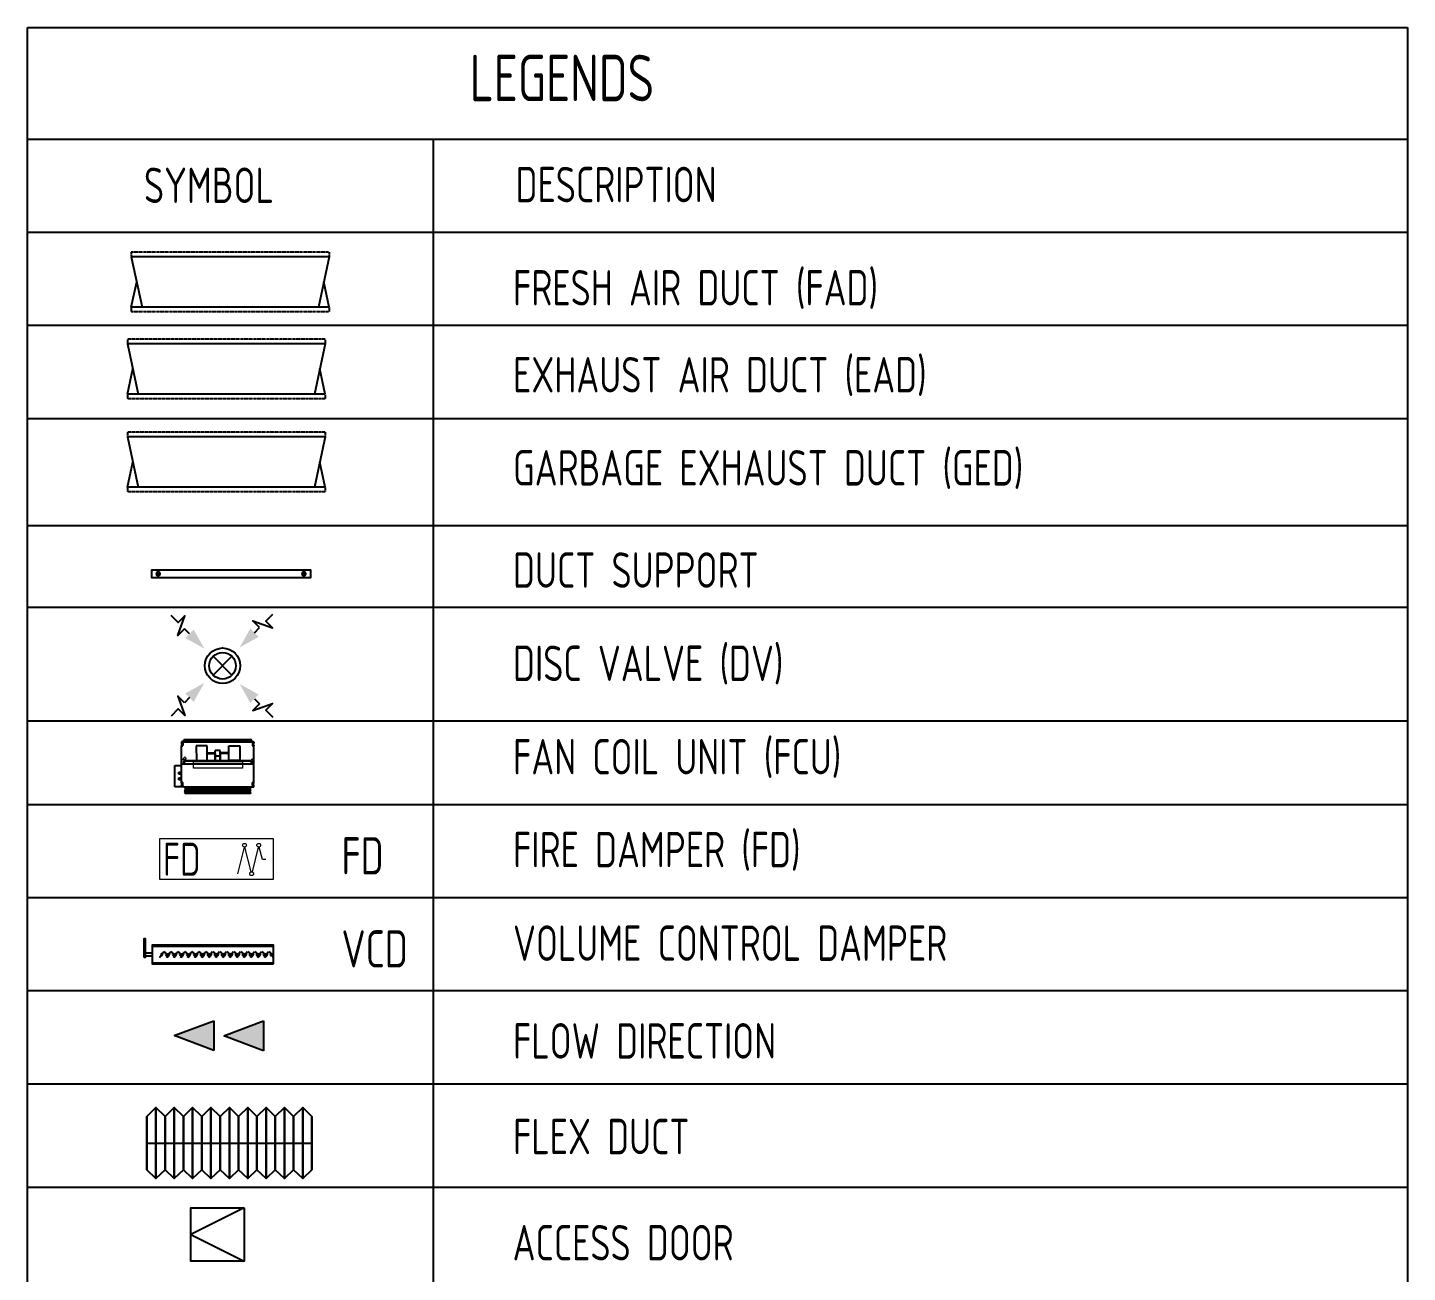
# Model space of a CAD drawing. Header units: millimetres. Extents: x -9226 to 166212, y -13 to 97274.
# Drawn here: x 63892 to 71678, y 65524 to 72549 of the extents above; entities that cross this region are included whole.
import ezdxf
from ezdxf.enums import TextEntityAlignment as Align

# ---------------------------------------------------------------- set-up
doc = ezdxf.new("R2010")
doc.units = ezdxf.units.MM
doc.linetypes.add('AC-1$0$HIDDEN', pattern=[0.375, 0.25, -0.125])
doc.layers.get('0').update_dxf_attribs({"color": 8})
doc.layers.add('000-VL-M-FD', color=20, linetype='Continuous', lineweight=0)
for name, color, linetype in [('1.SAD', 5, 'Continuous'), ('EAD', 30, 'Continuous'), ('FAD', 3, 'Continuous'), ('GED', 6, 'Continuous'), ('HVAC INSULATION', 8, 'Continuous'), ('IZ-AC-VCD', 4, 'Continuous'), ('IZ-EAD', 200, 'Continuous'), ('LETER LINE', 7, 'Continuous'), ('M-HVAC-FCU-02', 20, 'Continuous'), ('M-HVAC-FCU-05', 20, 'Continuous'), ('M-HVAC-FRESH AIR', 3, 'Continuous'), ('M-HVAC-TOILET EXTRACT', 30, 'Continuous'), ('PTEDS_TEXT', 7, 'Continuous'), ('UNIT', 20, 'Continuous')]:
    doc.layers.add(name, color=color, linetype=linetype)
doc.styles.add('ROMANS', font='isocp.shx', dxfattribs={"width": 0.8})

# ---------------------------------------------------------------- blocks, each defined once
blk = doc.blocks.new('*U255')
at = {"layer": 'IZ-AC-VCD', "color": 5, "extrusion": (0, 0, -1)}
for p, q in [((41.5, 917.5), (41.5, 866.7)), ((58.5, 866.7), (58.5, 917.5))]:
    blk.add_line(p, q, dxfattribs=at)
at = {"layer": 'IZ-AC-VCD', "color": 5}
for p, q in [((-10, 866.7), (-10, 0)), ((110, 866.7), (110, 0))]:
    blk.add_line(p, q, dxfattribs=at)
for points in [[(29.2, 925.9), (165.1, 925.9), (165.1, 917.5), (29.2, 917.5)], [(-16.7, 0), (116.7, 0), (116.7, 866.7), (-16.7, 866.7)]]:
    blk.add_lwpolyline(points, close=True, dxfattribs=at)
at = {"layer": 'IZ-AC-VCD', "color": 7, "extrusion": (0, 0, -1)}
for points in [[(-28.6, 814.9), (-45.1, 803.4)], [(-54.9, 796.6), (-71.4, 785.1)], [(-28.6, 764.9), (-45.1, 753.4)], [(-28.6, 751.8), (-45.1, 763.2)], [(-28.6, 714.9), (-45.1, 703.4)], [(-28.6, 701.8), (-45.1, 713.2)], [(-54.9, 770.1), (-71.4, 781.5)], [(-54.9, 746.6), (-71.4, 735.1)], [(-54.9, 720.1), (-71.4, 731.5)], [(-54.9, 696.6), (-71.4, 685.1)], [(-28.6, 664.9), (-45.1, 653.4)], [(-28.6, 651.8), (-45.1, 663.2)], [(-28.6, 614.9), (-45.1, 603.4)], [(-28.6, 601.8), (-45.1, 613.2)], [(-54.9, 670.1), (-71.4, 681.5)], [(-54.9, 646.6), (-71.4, 635.1)], [(-54.9, 620.1), (-71.4, 631.5)], [(-54.9, 596.6), (-71.4, 585.1)], [(-28.6, 564.9), (-45.1, 553.4)], [(-28.6, 551.8), (-45.1, 563.2)], [(-28.6, 514.9), (-45.1, 503.4)], [(-28.6, 501.8), (-45.1, 513.2)], [(-54.9, 570.1), (-71.4, 581.5)], [(-54.9, 546.6), (-71.4, 535.1)], [(-54.9, 520.1), (-71.4, 531.5)], [(-54.9, 496.6), (-71.4, 485.1)], [(-28.6, 464.9), (-45.1, 453.4)], [(-28.6, 451.8), (-45.1, 463.2)], [(-28.6, 414.9), (-45.1, 403.4)], [(-28.6, 401.8), (-45.1, 413.2)], [(-54.9, 470.1), (-71.4, 481.5)], [(-54.9, 446.6), (-71.4, 435.1)], [(-54.9, 420.1), (-71.4, 431.5)], [(-54.9, 396.6), (-71.4, 385.1)], [(-28.6, 364.9), (-45.1, 353.4)], [(-28.6, 351.8), (-45.1, 363.2)], [(-28.6, 314.9), (-45.1, 303.4)], [(-28.6, 301.8), (-45.1, 313.2)], [(-54.9, 370.1), (-71.4, 381.5)], [(-54.9, 346.6), (-71.4, 335.1)], [(-54.9, 320.1), (-71.4, 331.5)], [(-54.9, 296.6), (-71.4, 285.1)], [(-28.6, 264.9), (-45.1, 253.4)], [(-28.6, 251.8), (-45.1, 263.2)], [(-28.6, 214.9), (-45.1, 203.4)], [(-28.6, 201.8), (-45.1, 213.2)], [(-54.9, 270.1), (-71.4, 281.5)], [(-54.9, 246.6), (-71.4, 235.1)], [(-54.9, 220.1), (-71.4, 231.5)], [(-28.6, 164.9), (-45.1, 153.4)], [(-28.6, 151.8), (-45.1, 163.2)], [(-28.6, 114.9), (-45.1, 103.4)], [(-28.6, 101.8), (-45.1, 113.2)], [(-54.9, 196.6), (-71.4, 185.1)], [(-54.9, 170.1), (-71.4, 181.5)], [(-54.9, 146.6), (-71.4, 135.1)], [(-54.9, 120.1), (-71.4, 131.5)], [(-28.6, 64.9), (-45.1, 53.4)], [(-28.6, 51.8), (-45.1, 63.2)], [(-28.6, 1.8), (-45.1, 13.2)], [(-54.9, 96.6), (-71.4, 85.1)], [(-54.9, 70.1), (-71.4, 81.5)], [(-54.9, 46.6), (-71.4, 35.1)], [(-54.9, 20.1), (-71.4, 31.5)]]:
    blk.add_lwpolyline(points, dxfattribs=at)
for centre in [(-50, 800), (-50, 766.7), (-50, 750), (-50, 716.7), (-50, 700), (-50, 666.7), (-50, 650), (-50, 616.7), (-50, 600), (-50, 566.7), (-50, 550), (-50, 516.7), (-50, 500), (-50, 466.7), (-50, 450), (-50, 416.7), (-50, 400), (-50, 366.7), (-50, 350), (-50, 316.7), (-50, 300), (-50, 266.7), (-50, 250), (-50, 216.7), (-50, 200), (-50, 166.7), (-50, 150), (-50, 116.7), (-50, 100), (-50, 66.7), (-50, 50), (-50, 16.7)]:
    blk.add_circle(centre, 6, dxfattribs=at)
blk = doc.blocks.new('DC-fd')
at = {"layer": '000-VL-M-FD'}
for p, q in [((6.46, 13.43), (3.64, 12.71)), ((6.46, 14.22), (6.46, 13.43)), ((3.64, 12.5), (9.28, 11.09)), ((9.28, 10.89), (3.64, 9.48)), ((3.64, 9.27), (9.69, 7.76))]:
    blk.add_line(p, q, dxfattribs=at)
blk.add_lwpolyline([(1.79, -9.95), (10.91, -9.95), (10.91, 15.96), (1.79, 15.96)], close=True, dxfattribs=at)
for centre in [(3.22, 12.61), (3.22, 9.37), (9.69, 10.99)]:
    blk.add_circle(centre, 0.431, dxfattribs=at)
at = {"layer": '000-VL-M-FD', "style": 'ROMANS', "width": 0.8}
blk.add_text('FD', height=7.5, rotation=90, dxfattribs=at).set_placement((6.4, -9.11), align=Align.MIDDLE_LEFT)
blk = doc.blocks.new('150')
at = {"layer": 'LETER LINE'}
for p, q in [((0, 0), (75, -150)), ((75, -150), (150, 0))]:
    blk.add_line(p, q, dxfattribs=at)
blk.add_lwpolyline([(0, 0), (150, 0), (150, -150), (0, -150)], close=True, dxfattribs=at)
blk = doc.blocks.new('HVAC-VOL-SPD-S01-M-01-0400 R-01$0$HVAC-VOL-SPD-S01-M-01-0400 R-01$0$A$C2F9C6816')
blk.add_hatch(color=256).paths.add_polyline_path([(-198.8, -78.6), (-398.8, -153.6), (-198.8, -228.6)])
for p, q in [((-198.8, -78.6), (-398.8, -153.6)), ((-198.8, -228.6), (-198.8, -78.6)), ((-398.8, -153.6), (-198.8, -228.6))]:
    blk.add_line(p, q)
blk = doc.blocks.new('IZ-DV 150')
at = {"layer": 'IZ-EAD'}
for p, q in [((-75, 0), (75, 0)), ((0, 75), (0, -75))]:
    blk.add_line(p, q, dxfattribs=at)
for points in [[(-4.5, 299.5), (-57.4, 299.5), (48.4, 349.7), (-4.5, 349.7), (-4.5, 406.3)], [(-4.5, 258.8), (-4.5, 299.5)], [(-299.5, 4.5), (-299.5, 57.4), (-349.7, -48.4), (-349.7, 4.5), (-406.3, 4.5)], [(-258.8, 4.5), (-299.5, 4.5)], [(258.8, 4.5), (299.5, 4.5)], [(299.5, 4.5), (299.5, 57.4), (349.7, -48.4), (349.7, 4.5), (406.3, 4.5)], [(-4.5, -299.5), (-57.4, -299.5), (48.4, -349.7), (-4.5, -349.7), (-4.5, -406.3)], [(-4.5, -258.8), (-4.5, -299.5)]]:
    blk.add_lwpolyline(points, dxfattribs=at)
for radius in [100, 75]:
    blk.add_circle((0, 0), radius, dxfattribs=at)
for points in [[(28.8, 258.8), (-4.5, 141.6), (-37.9, 258.8)], [(-258.8, -28.8), (-141.6, 4.5), (-258.8, 37.9)], [(258.8, -28.8), (141.6, 4.5), (258.8, 37.9)], [(28.8, -258.8), (-4.5, -141.6), (-37.9, -258.8)]]:
    blk.add_solid(points, dxfattribs=at)
blk = doc.blocks.new('865')
at = {"layer": 'M-HVAC-FCU-02', "color": 30}
for p, q in [((-402, -44), (-412, -54)), ((-402, -64), (-412, -54)), ((-402, -64), (-412, -74)), ((-402, -84), (-412, -74)), ((-402, -24), (-402, -44)), ((402, -44), (-402, -44)), ((402, -64), (-402, -64)), ((402, -84), (-402, -84)), ((402, -24), (402, -44)), ((402, -44), (412, -54)), ((402, -64), (412, -54)), ((402, -64), (412, -74)), ((402, -84), (412, -74))]:
    blk.add_line(p, q, dxfattribs=at)
at = {"layer": 'M-HVAC-FCU-05', "color": 30}
for p, q in [((-450, 561), (-450, 552)), ((-450, 524), (-450, 515)), ((-450, 47), (-450, 515)), ((-422, 568), (-446, 568)), ((-439, 531), (-446, 531)), ((-445, 545), (-439, 545)), ((-439, 545), (-439, 551)), ((-439, 525), (-439, 531)), ((-432, 553), (-432, 523)), ((-422, 587), (-420, 592)), ((-422, 567), (-422, 587)), ((-422, 568), (422, 568)), ((419, 592), (-420, 592)), ((-403, 592), (419, 592)), ((-266, 517), (-265, 330)), ((-132, 517), (-266, 517)), ((-132, 330), (-132, 517)), ((140, 517), (274, 518)), ((140, 330), (140, 517)), ((274, 518), (274, 330)), ((422, 587), (419, 592)), ((422, 567), (422, 587)), ((422, 568), (445, 568)), ((431, 553), (431, 523)), ((439, 545), (439, 551)), ((445, 545), (439, 545)), ((439, 532), (445, 532)), ((439, 525), (439, 532)), ((450, 562), (450, 552)), ((450, 525), (450, 515)), ((450, 48), (450, 515)), ((-132, 429), (-30, 429)), ((-132, 418), (-30, 418)), ((-32, 418), (-32, 330)), ((-30, 418), (-32, 418)), ((30, 458), (-30, 458)), ((-30, 389), (-30, 458)), ((-30, 330), (-30, 418)), ((-30, 389), (30, 389)), ((30, 389), (30, 458)), ((140, 430), (30, 429)), ((30, 330), (30, 418)), ((30, 418), (31, 418)), ((140, 418), (30, 418)), ((31, 418), (31, 330)), ((-531, 269), (-450, 269)), ((-531, 0), (-531, 269)), ((-481, 157), (-481, 182)), ((-481, 182), (-450, 182)), ((-450, 288), (450, 288)), ((419, 330), (-419, 329)), ((-419, 288), (-419, 329)), ((-418, 328), (418, 328)), ((-418, 328), (-418, 288)), ((-265, 330), (-132, 330)), ((-32, 330), (-30, 330)), ((31, 330), (30, 330)), ((274, 330), (140, 330)), ((418, 328), (418, 288)), ((419, 288), (419, 330)), ((-450, 157), (-481, 157)), ((-481, 111), (-450, 111)), ((-481, 86), (-481, 111)), ((-450, 86), (-481, 86)), ((-450, 47), (-450, 57)), ((-450, 6), (-450, 20)), ((-446, 27), (-439, 27)), ((-439, 40), (-445, 40)), ((-439, 46), (-439, 40)), ((-439, 27), (-439, 20)), ((-431, 19), (-431, 48)), ((-420, 0), (420, 0)), ((402, 0), (402, -24)), ((420, 0), (445, 0)), ((431, 19), (431, 49)), ((439, 47), (439, 41)), ((439, 41), (445, 41)), ((439, 27), (439, 20)), ((446, 27), (439, 27)), ((450, 48), (450, 57)), ((450, 7), (450, 20)), ((-435, 0), (-531, 0)), ((-420, 0), (-445, 0)), ((-402, 0), (-402, -24)), ((402, -24), (-402, -24)), ((402, -24), (-402, -24))]:
    blk.add_line(p, q, dxfattribs=at)
at = {"layer": 'M-HVAC-FCU-05', "color": 30, "lineweight": 18}
for p, q in [((-301, 317), (308, 317)), ((-301, 233), (-301, 317)), ((308, 234), (-301, 233)), ((308, 317), (308, 234))]:
    blk.add_line(p, q, dxfattribs=at)
at = {"layer": 'M-HVAC-FCU-05', "color": 30}
for points in [[(-446, 568, 0.14745), (-447, 567, 0.057538), (-448, 567, 0.043631), (-448, 566, 0.037373), (-449, 565, 0.018686), (-449, 565, 0.02183), (-450, 564, 0.03988), (-450, 562, 0.006038), (-450, 561)], [(-450, 552, 0.032566), (-450, 550, 0.04988), (-450, 549, 0.245422), (-445, 545, 0.018987), (-445, 545)], [(-446, 531, 0.028262), (-446, 531, 0.052211), (-447, 531, 0.123145), (-448, 530, 0.055731), (-449, 529, 0.037382), (-449, 529, 0.033882), (-450, 528, 0.029807), (-450, 526, 0.025735), (-450, 525, 0.009134), (-450, 524)], [(-436, 558, 0.03023), (-436, 558, 0.042163), (-436, 558, 0.109989), (-438, 557, 0.060394), (-438, 556, 0.042159), (-439, 555, 0.031845), (-439, 554, 0.028129), (-439, 553, 0.024443), (-439, 552, 0.013294), (-439, 551)], [(-435, 518, -0.026495), (-435, 518, -0.048004), (-436, 518, -0.118717), (-438, 519, -0.058793), (-438, 520, -0.041358), (-439, 521, -0.031459), (-439, 522, -0.027983), (-439, 523, -0.020442), (-439, 525)], [(-432, 553, 0.018031), (-432, 553, 0.033701), (-432, 555, 0.041222), (-432, 556, 0.04728), (-432, 557, 0.066586), (-433, 557, 0.138842), (-434, 558, 0.036684), (-435, 558, 0.034492), (-436, 558)], [(-432, 523, -0.01724), (-432, 522, -0.027058), (-432, 521, -0.037824), (-432, 520, -0.040466), (-433, 519, -0.050447), (-433, 518, -0.055402), (-434, 518, -0.140685), (-435, 518)], [(431, 553, -0.018031), (431, 553, -0.033701), (431, 555, -0.041222), (432, 556, -0.04728), (432, 557, -0.066586), (433, 558, -0.138842), (434, 558, -0.036684), (435, 559, -0.034492), (435, 559)], [(431, 523, 0.01724), (431, 523, 0.027058), (432, 521, 0.037824), (432, 520, 0.040466), (433, 519, 0.050447), (433, 519, 0.055402), (434, 518, 0.140685), (435, 518)], [(435, 559, -0.03023), (435, 559, -0.042163), (436, 558, -0.109989), (437, 558, -0.060394), (438, 557, -0.042159), (438, 556, -0.031845), (439, 555, -0.028129), (439, 553, -0.024443), (439, 552, -0.013294), (439, 551)], [(435, 518, 0.026495), (435, 518, 0.048004), (436, 518, 0.118717), (437, 519, 0.058793), (438, 520, 0.041358), (438, 521, 0.031459), (439, 522, 0.027983), (439, 524, 0.020442), (439, 525)], [(445, 568, -0.14745), (447, 567, -0.057538), (447, 567, -0.043631), (448, 566, -0.037373), (448, 566, -0.018686), (449, 565, -0.02183), (449, 564, -0.03988), (450, 562, -0.006038), (450, 562)], [(450, 552, -0.032566), (450, 551, -0.04988), (449, 549, -0.245422), (445, 545, -0.018987), (445, 545)], [(445, 532, -0.028262), (446, 532, -0.052211), (446, 531, -0.123145), (448, 531, -0.055731), (448, 530, -0.037382), (449, 529, -0.033882), (449, 528, -0.029807), (450, 527, -0.025735), (450, 525, -0.009134), (450, 525)], [(-445, 40, -0.018958), (-445, 40, -0.034322), (-446, 41, -0.196303), (-449, 44, -0.051286), (-450, 45, -0.034229), (-450, 47, -0.012756), (-450, 47)], [(-450, 20, -0.023667), (-450, 22, -0.027559), (-450, 23, -0.031647), (-449, 24, -0.050593), (-449, 25, -0.087102), (-448, 26, -0.09091), (-447, 27, -0.051146), (-446, 27, -0.028286), (-446, 27)], [(-445, 0, -0.056961), (-446, 0, -0.127139), (-448, 1, -0.061243), (-448, 2, -0.044469), (-449, 3, -0.028142), (-449, 4, -0.053001), (-450, 6, -0.008073), (-450, 6)], [(-435, 54, 0.03023), (-436, 54, 0.042163), (-436, 54, 0.109989), (-437, 53, 0.060394), (-438, 52, 0.042159), (-439, 51, 0.031845), (-439, 50, 0.028129), (-439, 49, 0.024443), (-439, 47, 0.013294), (-439, 46)], [(-439, 20, 0.024663), (-439, 19, 0.02816), (-439, 17, 0.038602), (-438, 16, 0.064309), (-438, 15, 0.093157), (-437, 14, 0.077975), (-436, 13, 0.035164), (-435, 13)], [(-431, 48, 0.018031), (-431, 49, 0.033701), (-432, 50, 0.041222), (-432, 51, 0.04728), (-432, 52, 0.066586), (-433, 53, 0.138842), (-434, 54, 0.036684), (-435, 54, 0.034492), (-435, 54)], [(-435, 13, 0.153575), (-434, 14, 0.053761), (-433, 14, 0.04127), (-433, 15, 0.041237), (-432, 15, 0.025049), (-432, 16, 0.04783), (-431, 19, 0.006337), (-431, 19)], [(431, 49, -0.018031), (431, 49, -0.033701), (432, 50, -0.041222), (432, 52, -0.04728), (432, 53, -0.066586), (433, 53, -0.138842), (434, 54, -0.036684), (435, 54, -0.034492), (435, 54)], [(435, 13, -0.153575), (434, 14, -0.053761), (433, 14, -0.04127), (433, 15, -0.041237), (432, 16, -0.025049), (432, 16, -0.04783), (431, 19, -0.006337), (431, 19)], [(435, 54, -0.03023), (436, 54, -0.042163), (436, 54, -0.109989), (437, 53, -0.060394), (438, 52, -0.042159), (438, 51, -0.031845), (439, 50, -0.028129), (439, 49, -0.024443), (439, 48, -0.013294), (439, 47)], [(439, 20, -0.024663), (439, 19, -0.02816), (439, 18, -0.038602), (438, 17, -0.064309), (438, 15, -0.093157), (437, 14, -0.077975), (436, 14, -0.035164), (435, 13)], [(445, 41, 0.018958), (445, 41, 0.034322), (446, 41, 0.196303), (449, 44, 0.051286), (450, 46, 0.034229), (450, 47, 0.012756), (450, 48)], [(445, 0, 0.056961), (446, 0, 0.127139), (448, 1, 0.061243), (448, 2, 0.044469), (449, 3, 0.028142), (449, 4, 0.053001), (450, 6, 0.008073), (450, 7)], [(450, 20, 0.023667), (450, 22, 0.027559), (450, 23, 0.031647), (449, 24, 0.050593), (449, 25, 0.087102), (448, 27, 0.09091), (446, 27, 0.051146), (446, 27, 0.028286), (446, 27)]]:
    blk.add_lwpolyline(points, format="xyb", dxfattribs=at)
for centre, start_param, end_param in [((-430, 563), 4.712389, 10.995574), ((430, 563), -1.570796, 4.712389), ((-430, 346), 4.712389, 10.995574), ((430, 346), -1.570796, 4.712389)]:
    blk.add_ellipse(centre, major_axis=(0, 1.98), ratio=0.61, start_param=start_param, end_param=end_param, dxfattribs=at)
at = {"layer": 'M-HVAC-FCU-05', "color": 30, "lineweight": 18}
blk.add_ellipse((-408, 358), major_axis=(0, 17.9), ratio=0.61, start_param=-1.570796, end_param=4.712389, dxfattribs=at)
blk = doc.blocks.new('A$C50607691')
at = {"layer": 'UNIT', "linetype": 'ByBlock', "xscale": 0.9609999999999999, "yscale": 0.945, "rotation": 179.9952536884985}
blk.add_blockref('865', (-71, 300), dxfattribs=at)

msp = doc.modelspace()

# ---------------------------------------------------------------- linework, layer by layer
at = {"color": 8, "linetype": 'ByBlock', "extrusion": (3.5195e-05, 4.02055e-07, 1), "elevation": -1.5}
for points in [[(64667.4, 69442.9), (64592.7, 69442.9), (64592.7, 69487.7), (64667.4, 69487.7)], [(65414.1, 69487.7), (65488.7, 69487.7), (65488.7, 69442.9), (65414.1, 69442.9)]]:
    msp.add_lwpolyline(points, dxfattribs=at)
for points in [[(64635.6, 69455.6), (64641.2, 69465.3), (64635.6, 69475), (64624.4, 69475), (64618.8, 69465.3), (64624.4, 69455.6)], [(65457, 69455.6), (65462.6, 69465.3), (65457, 69475), (65445.8, 69475), (65440.2, 69465.3), (65445.8, 69455.6)]]:
    msp.add_lwpolyline(points, close=True, dxfattribs=at)
at = {"color": 8, "linetype": 'ByBlock', "lineweight": -2, "extrusion": (3.5195e-05, 4.02055e-07, 1), "elevation": -1.5}
for points in [[(64667.4, 69487.7), (65414.1, 69487.7)], [(65414.1, 69442.9), (64667.4, 69442.9)]]:
    msp.add_lwpolyline(points, dxfattribs=at)
at = {"color": 1, "extrusion": (3.5195e-05, 4.02055e-07, 1), "elevation": -1.5}
for points in [[(65497.1, 66103.3), (65497.1, 66103.3), (65497.1, 66403.3), (65445.3, 66453.4), (65445.3, 66053.2), (65393.5, 66103.3), (65393.5, 66403.3), (65341.7, 66453.4), (65341.7, 66053.2), (65289.9, 66103.3), (65289.9, 66403.3), (65238.1, 66453.4), (65238.1, 66053.2), (65186.3, 66103.3), (65186.3, 66403.3), (65134.4, 66453.4), (65134.4, 66053.2), (65082.6, 66103.3), (65082.6, 66403.3), (65030.8, 66453.4), (65030.8, 66053.2), (64979, 66103.3), (64979, 66403.3), (64927.2, 66453.4), (64927.2, 66053.2), (64875.4, 66103.3), (64875.4, 66403.3), (64823.6, 66453.4), (64823.6, 66053.2), (64771.8, 66103.3), (64771.8, 66403.3), (64720, 66453.4), (64720, 66053.2), (64668.2, 66103.3), (64668.2, 66403.3), (64616.4, 66453.4), (64616.4, 66053.2), (64564.6, 66103.3), (64564.6, 66403.3), (64564.6, 66403.3)], [(65497.1, 66403.3), (65497.1, 66403.3), (65497.1, 66103.3), (65445.3, 66053.2), (65445.3, 66453.4), (65393.5, 66403.3), (65393.5, 66103.3), (65341.7, 66053.2), (65341.7, 66453.4), (65289.9, 66403.3), (65289.9, 66103.3), (65238.1, 66053.2), (65238.1, 66453.4), (65186.3, 66403.3), (65186.3, 66103.3), (65134.4, 66053.2), (65134.4, 66453.4), (65082.6, 66403.3), (65082.6, 66103.3), (65030.8, 66053.2), (65030.8, 66453.4), (64979, 66403.3), (64979, 66103.3), (64927.2, 66053.2), (64927.2, 66453.4), (64875.4, 66403.3), (64875.4, 66103.3), (64823.6, 66053.2), (64823.6, 66453.4), (64771.8, 66403.3), (64771.8, 66103.3), (64720, 66053.2), (64720, 66453.4), (64668.2, 66403.3), (64668.2, 66103.3), (64616.4, 66053.2), (64616.4, 66453.4), (64564.6, 66403.3), (64564.6, 66103.3), (64564.6, 66103.3)], [(64564, 66253.3), (65497.1, 66253.3)]]:
    msp.add_lwpolyline(points, dxfattribs=at)
at = {"color": 8, "extrusion": (3.5195e-05, 4.02055e-07, 1)}
for centre in [(64630, 69465.3, -1.5), (65451.4, 69465.3, -1.5)]:
    msp.add_circle(centre, 5.97, dxfattribs=at)
at = {"layer": 'GED', "extrusion": (3.5195e-05, 4.02055e-07, 1)}
for p, q in [((65571.5, 70239, -3.9), (64455.3, 70239, -3.8)), ((64455.3, 70239, -3.8), (64516.2, 69954.5, -3.8)), ((65571.5, 70239, -3.9), (65510.6, 69954.5, -3.9)), ((64455.3, 69954.5, -3.8), (64485.7, 70096.8, -3.8)), ((65571.5, 69954.5, -3.9), (65541.1, 70096.8, -3.9)), ((65571.5, 69954.5, -3.9), (64455.3, 69954.5, -3.8))]:
    msp.add_line(p, q, dxfattribs=at)
at = {"layer": 'HVAC INSULATION', "linetype": 'AC-1$0$HIDDEN', "ltscale": 0.5, "extrusion": (3.5195e-05, 4.02055e-07, 1)}
for p, q in [((65593.9, 71281.6, -3.9), (64477.6, 71281.6, -3.8)), ((64477.6, 71281.6, -3.8), (64477.6, 71255.3, -3.8)), ((65593.9, 71281.6, -3.9), (65593.9, 71255.3, -3.9)), ((64477.6, 70970.9, -3.8), (64477.6, 70944.6, -3.8)), ((65593.9, 70944.6, -3.9), (64477.6, 70944.6, -3.8)), ((65593.9, 70970.9, -3.9), (65593.9, 70944.6, -3.9)), ((65571.5, 70790.3, -3.9), (64455.3, 70790.3, -3.8)), ((64455.3, 70790.3, -3.8), (64455.3, 70764.1, -3.8)), ((65571.5, 70790.3, -3.9), (65571.5, 70764.1, -3.9)), ((64455.3, 70479.7, -3.8), (64455.3, 70453.4, -3.8)), ((65571.5, 70479.7, -3.9), (65571.5, 70453.4, -3.9)), ((65571.5, 70453.4, -3.9), (64455.3, 70453.4, -3.8)), ((65571.5, 70265.2, -3.9), (64455.3, 70265.2, -3.8)), ((64455.3, 70265.2, -3.8), (64455.3, 70239, -3.8)), ((65571.5, 70265.2, -3.9), (65571.5, 70239, -3.9)), ((64455.3, 69954.5, -3.8), (64455.3, 69928.3, -3.8)), ((65571.5, 69928.3, -3.9), (64455.3, 69928.3, -3.8)), ((65571.5, 69954.5, -3.9), (65571.5, 69928.3, -3.9))]:
    msp.add_line(p, q, dxfattribs=at)
at = {"layer": 'M-HVAC-FRESH AIR', "extrusion": (3.5195e-05, 4.02055e-07, 1)}
for p, q in [((65593.9, 71255.3, -3.9), (64477.6, 71255.3, -3.8)), ((64477.6, 71255.3, -3.8), (64538.5, 70970.9, -3.8)), ((65593.9, 71255.3, -3.9), (65533, 70970.9, -3.9)), ((64477.6, 70970.9, -3.8), (64508.1, 71113.1, -3.8)), ((65593.9, 70970.9, -3.9), (65563.4, 71113.1, -3.9)), ((65593.9, 70970.9, -3.9), (64477.6, 70970.9, -3.8))]:
    msp.add_line(p, q, dxfattribs=at)
at = {"layer": 'M-HVAC-TOILET EXTRACT', "extrusion": (3.5195e-05, 4.02055e-07, 1)}
for p, q in [((65571.5, 70764.1, -3.9), (64455.3, 70764.1, -3.8)), ((64455.3, 70764.1, -3.8), (64516.2, 70479.7, -3.8)), ((65571.5, 70764.1, -3.9), (65510.6, 70479.7, -3.9)), ((64455.3, 70479.7, -3.8), (64485.7, 70621.9, -3.8)), ((65571.5, 70479.7, -3.9), (65541.1, 70621.9, -3.9)), ((65571.5, 70479.7, -3.9), (64455.3, 70479.7, -3.8))]:
    msp.add_line(p, q, dxfattribs=at)
at = {"layer": 'PTEDS_TEXT', "extrusion": (3.5195e-05, 4.02055e-07, 1)}
for p, q in [((63892.5, 56489.7, -3.8), (63892.5, 72548.5, -3.8)), ((63892.5, 72548.5, -3.8), (71677.7, 72548.5, -4.1)), ((71677.7, 72548.5, -4.1), (71677.7, 56489.7, -4.1)), ((63892.5, 71918.5, -3.8), (71677.7, 71918.5, -4.1)), ((66181.6, 71918.5, -3.9), (66181.6, 56489.7, -3.9)), ((63892.5, 71393.4, -3.8), (71677.7, 71393.4, -4.1)), ((63892.5, 70868.3, -3.8), (71677.7, 70868.3, -4.1)), ((63892.5, 70343.2, -3.8), (71677.7, 70343.2, -4.1)), ((63892.5, 69739.4, -3.8), (71677.7, 69739.4, -4.1)), ((63892.5, 69739.4, -3.8), (71677.7, 69739.4, -4.1)), ((63892.5, 69277.2, -3.8), (71677.7, 69277.2, -4.1)), ((63892.5, 68636.6, -3.8), (71677.7, 68636.6, -4.1)), ((63892.5, 68164, -3.8), (71677.7, 68164, -4.1)), ((63892.5, 67638.9, -3.8), (71677.7, 67638.9, -4.1)), ((63892.5, 67113.8, -3.8), (71677.7, 67113.8, -4.1)), ((63892.5, 66588.7, -3.8), (71677.7, 66588.7, -4.1)), ((63892.5, 66003.9, -3.8), (71677.7, 66003.9, -4.1))]:
    msp.add_line(p, q, dxfattribs=at)

# ---------------------------------------------------------------- block references
at = {"color": 8, "extrusion": (3.5195e-05, 4.02055e-07, 1), "rotation": 44.99999999999764}
msp.add_blockref('IZ-DV 150', (64992.6, 68947.4, -1.5), dxfattribs=at)
at = {"layer": '000-VL-M-FD', "extrusion": (3.5195e-05, 4.02055e-07, 1), "xscale": 24.8492755824895, "yscale": 24.8492755824895, "zscale": 24.8492755824895, "rotation": 269.9999999999973}
msp.add_blockref('DC-fd', (64883.3, 68014.3, -1.5), dxfattribs=at)
at = {"layer": '1.SAD', "xscale": 0.4729657492629298, "yscale": 0.4729657492629298, "zscale": 0.4729657492629298, "rotation": 180}
msp.add_blockref('A$C50607691', (64931.5, 68406.3), dxfattribs=at)
at = {"layer": 'EAD', "linetype": 'ByBlock', "extrusion": (3.5195e-05, 4.02055e-07, 1), "xscale": -1.122642053866802, "yscale": 1.122642053866803, "zscale": 1.122642053866802, "rotation": 180.0001094634433}
msp.add_blockref('HVAC-VOL-SPD-S01-M-01-0400 R-01$0$HVAC-VOL-SPD-S01-M-01-0400 R-01$0$A$C2F9C6816', (65166.7, 66687.6, -1.5), dxfattribs=at)
at = {"layer": 'FAD', "linetype": 'ByBlock', "extrusion": (3.5195e-05, 4.02055e-07, 1), "xscale": -1.122642053866802, "yscale": 1.122642053866803, "zscale": 1.122642053866802, "rotation": 180.0000615749708}
msp.add_blockref('HVAC-VOL-SPD-S01-M-01-0400 R-01$0$HVAC-VOL-SPD-S01-M-01-0400 R-01$0$A$C2F9C6816', (65447.3, 66686, -1.5), dxfattribs=at)
at = {"layer": 'IZ-AC-VCD', "extrusion": (3.5195e-05, 4.02055e-07, 1), "xscale": 0.7888749508325571, "yscale": 0.7888749508325571, "zscale": 0.7888749508325571, "rotation": 89.99999999999756}
msp.add_blockref('*U255', (65279.9, 67278.2, -1.5), dxfattribs=at)
at = {"layer": 'LETER LINE', "extrusion": (3.5195e-05, 4.02055e-07, 1), "xscale": 2.000000000000002, "yscale": 2.000000000000002, "zscale": 2.000000000000002, "rotation": 269.9999999999975}
msp.add_blockref('150', (65114.4, 65887.7, -1.5), dxfattribs=at)

# ---------------------------------------------------------------- texts
at = {"layer": 'PTEDS_TEXT', "ltscale": 5, "extrusion": (3.5195e-05, 4.02055e-07, 1), "style": 'ROMANS', "width": 0.8}
msp.add_text('LEGENDS', height=262.5, rotation=360, dxfattribs=at).set_placement((66386.9, 72132.8, -1.5))
at = {"layer": 'PTEDS_TEXT', "extrusion": (3.5195e-05, 4.02055e-07, 1), "style": 'ROMANS', "width": 0.8}
for s, p in [('SYMBOL', (64549.1, 71558.5, -1.5)), ('DESCRIPTION', (66645.8, 71562.7, -1.5)), ('FRESH AIR DUCT (FAD)', (66631.6, 70980.5, -1.5)), ('EXHAUST AIR DUCT (EAD)', (66631.6, 70489.3, -1.5)), ('GARBAGE EXHAUST DUCT (GED)', (66631.6, 69964.2, -1.5)), ('ACCESS DOOR', (66629.1, 65591.2, -1.5))]:
    msp.add_text(s, height=200, rotation=360, dxfattribs=at).set_placement(p)
at = {"layer": 'PTEDS_TEXT', "extrusion": (3.5195e-05, 4.02055e-07, 1), "attachment_point": 1, "text_direction": (1, 0, -3.5e-05), "style": 'ROMANS'}
for s, insert, char_height, width in [('DUCT SUPPORT', (66631.6, 69587.1, -3.9), 200, 4720.585), ('DISC VALVE (DV)', (66631.6, 69060.9, -3.9), 200, 4720.585), ('FAN COIL UNIT (FCU)', (66631.6, 68533.8, -3.9), 200, 4720.585), ('FD', (65663.7, 67979.6, -3.9), 210, 572.1), ('FIRE DAMPER (FD) ', (66631.6, 68009.9, -3.9), 200, 4720.585), ('VCD', (65663.7, 67454.5, -3.9), 210, 572.1), ('VOLUME CONTROL DAMPER', (66631.6, 67481.7, -3.9), 200, 4720.585), ('FLOW DIRECTION ', (66631.6, 66930.1, -3.9), 200, 4720.585), ('FLEX DUCT', (66631.6, 66390.5, -3.9), 200, 4720.585)]:
    msp.add_mtext(s, dxfattribs=dict(at, insert=insert, char_height=char_height, width=width))

doc.saveas('drawing.dxf')
